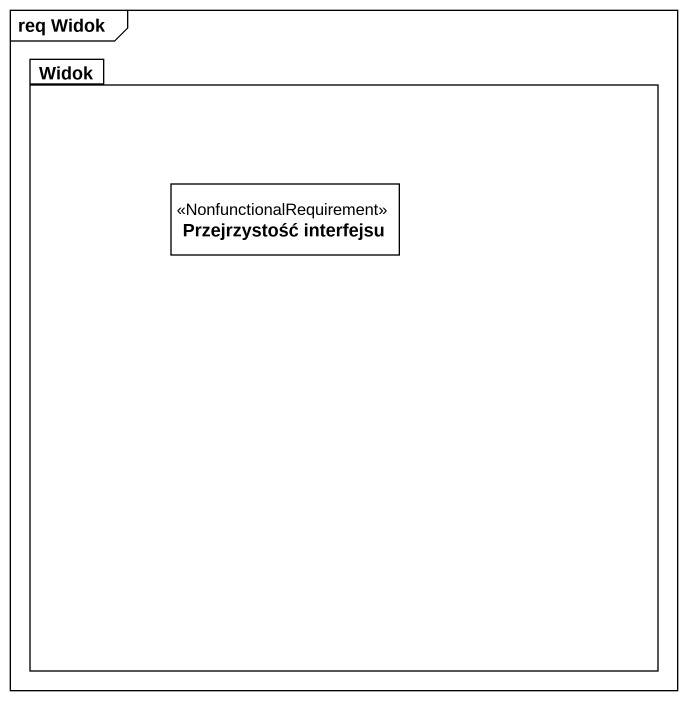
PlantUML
@startuml
mainframe req Widok
hide circle
hide empty members
package Widok {
  class "Przejrzystość interfejsu" as Przejrzystość_interfejsu <<NonfunctionalRequirement>>
}
@enduml
